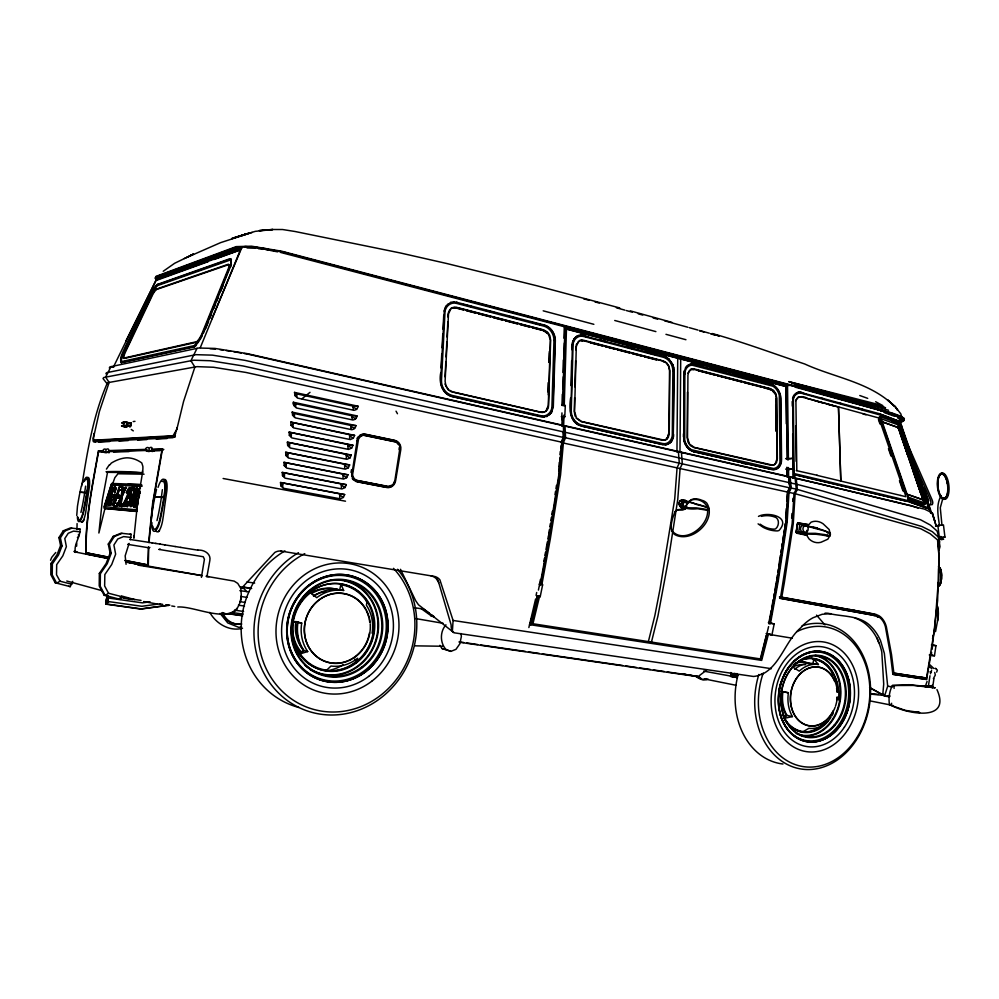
<?xml version="1.0" encoding="UTF-8"?>
<svg xmlns="http://www.w3.org/2000/svg" width="999" height="999" viewBox="0 0 999 999"><rect width="100%" height="100%" fill="white"/><g stroke="black" fill="none" stroke-linecap="round" stroke-linejoin="round"><path stroke-width="1.5" d="M679.982 452.197L680.706 358.791M683.441 436.9L683.466 433.816M683.816 384.515L683.89 373.738A12.9 9.828 64.1 0 1 684.278 370.691M694.867 364.31A12.912 9.828 64.1 0 0 684.303 373.701L683.803 436.888A13.049 10.065 66.2 0 0 694.367 451.785L771.727 469.418A12.675 9.49 67.8 0 0 781.568 459.64L780.868 398.476A12.525 9.291 65.9 0 0 770.978 384.165L694.467 364.36A12.9 9.828 64.1 0 0 685.351 368.032M684.29 373.701L683.853 436.888A13.049 10.065 66.2 0 0 694.417 451.785M687.487 392.145L687.187 437.874L688.099 442.32L690.496 445.704L693.98 447.552L770.654 465.172L774.275 464.772M766.121 633.566L771.94 634.865L774.175 623.95L769.305 622.777M75.387 552.447C73.514 544.255 80.557 537.087 79.995 529.07L70.305 527.971L63.274 530.806L58.916 537.587L60.564 545.591L57.03 554.745L50.899 563.536L50.799 574.6L55.207 582.779L70.23 586.638L72.727 581.331M71.816 528.196L64.76 531.043L60.39 537.837L62.05 545.866L58.504 555.044L52.36 563.861L52.26 574.962L56.668 583.154L60.027 581.206L71.878 584.278M676.96 451.523L677.734 358.042M130.257 539.71L131.169 534.328L120.966 533.216L113.137 536.438L108.279 544.093L110.115 553.134L106.169 563.486L99.338 573.438L99.213 585.938L104.108 595.154L105.157 595.504L108.541 593.256L121.741 596.665L120.255 599.375L104.108 595.154M122.065 533.366L114.223 536.588L109.353 544.268L111.189 553.346L107.23 563.723L100.375 573.713L100.25 586.263L105.157 595.504M292.158 412.137L355.894 425.599L355.756 426.635L353.933 429.058L351.848 429.72L295.192 417.844L292.62 415.334L292.158 412.137L294.343 413.536L294.505 417.107M293.344 402.247L356.98 415.909L356.855 416.933L355.032 419.355L352.947 420.005L296.378 407.967L293.806 405.457L293.344 402.247L295.529 403.683L295.692 407.23M294.53 392.395L358.079 406.231L357.942 407.267L356.131 409.665L354.046 410.314L297.565 398.102L294.992 395.592L294.53 392.395L296.703 393.856L296.878 397.39M941.52 577.547L941.508 574.875A8.891 2.685 88.1 0 0 940.796 570.004M939.023 556.967L937.611 600.724L932.417 645.279M938.81 572.152L939.06 557.105L937.537 539.91L930.106 533.716L920.728 528.733L795.129 493.731L793.268 523.663L784.34 582.629L781.767 597.215L779.407 596.94L855.194 610.651M76.648 546.166L76.711 543.156M76.96 529.595L77.085 523.576M806.842 530.319L806.368 534.727L809.053 538.936A18.669 14.735 -87.1 0 0 820.891 542.307L827.834 539.198L830.219 535.152A9.615 7.155 -86.9 0 0 830.331 534.328L829.158 529.532L823.114 523.788A19.106 14.723 80.5 0 0 811.113 522.165L807.404 526.223M570.604 398.052C569.13 407.879 569.255 423.201 581.518 425.999L663.011 444.592M570.941 385.589L571.64 360.639M571.94 349.725C570.529 342.507 575.312 332.917 583.841 335.327M574.625 397.689L574.25 411.576L575.124 416.196M574.912 386.888L575.624 360.664M575.911 349.875L576.336 344.493L579.982 340.372M452.497 629.657L453.084 620.466L439.897 579.845A11.551 10.402 -71 0 0 433.991 576.336L280.731 551.036M561.987 405.207L562.312 394.293M562.949 372.49L563.311 360.015M563.948 338.211L564.26 327.297L786.812 385.602L787.674 459.815M562.05 425.424L562.275 417.632M562.637 405.157L564.91 327.197L787.537 385.552L788.411 459.802M540.721 584.215L549.088 539.048L559.365 474.9L562.25 442.457L564.385 437.687L563.823 425.661L562.524 425.724L562.812 416.496M563.124 405.731L565.359 328.858L785.876 386.526L786.3 423.801M563.973 415.047L563.661 425.811L793.618 477.959L792.657 401.461L793.843 395.941L798.039 392.357M564.248 405.819L566.458 328.908L564.822 329.146M771.94 634.865L768.88 634.015M548.289 394.817L548.676 382.392M549.325 362.175L549.612 352.847M561.938 419.755L562.037 416.683M562.912 389.036L563.311 376.76M563.936 356.793L564.385 342.969M547.939 391.958L548.251 382.629M548.951 362.387L549.325 351.498M561.962 412.899L561.8 417.132L563.861 417.295L563.211 418.681M564.76 416.958L565.322 405.344L561.7 405.357M938.248 582.28L934.752 627.709L926.523 678.159L893.88 673.139L891.52 654.582L886.35 626.735A21.941 15.834 -81.9 0 0 879.12 615.821L875.561 614.248L849.537 609.477M136.651 497.265L138.961 489.423A5.07 1.311 -71.9 0 1 140.147 487.987A5.957 1.536 -72 0 1 140.484 487.887A5.957 1.536 -72 0 0 139.785 487.874A5.07 1.311 -71.9 0 0 138.599 489.31L134.341 501.436L133.666 506.855A6.244 1.611 -72 0 0 134.503 507.242L136.663 503.996L139.535 494.58M241.321 595.566L241.146 597.664A11.364 3.721 -80.6 0 1 240.709 600.187L240.185 602.247M399.113 449.587L399.2 447.702M924.649 502.647L924.125 498.226L899.662 426.623M922.939 499.725L899.337 430.494M148.389 547.077L147.889 565.022L125.275 560.564M148.626 542.432L152.635 503.259L161.938 450M148.739 547.14L148.277 566.283L125.424 561.725M148.976 542.482L152.997 503.296L162.512 448.826L151.823 449.175M445.054 376.848L445.829 361.538M446.066 356.943L446.84 341.633M447.065 337.038L447.852 321.728M448.076 317.133C447.24 312.188 450.674 305.756 456.431 307.567L543.344 330.082L548.414 333.716L550.337 340.222L548.276 405.519L545.929 411.138M440.784 372.552C438.748 381.805 441.658 393.956 451.998 396.541L541.071 416.87L547.252 416.408M441.021 367.907L441.745 353.983M442.058 347.789L442.782 333.853M443.019 329.22L443.731 315.284M940.671 581.955L940.596 570.541L940.608 573.389M282.218 472.415L346.328 484.665L345.03 487.537L341.995 488.948L285.015 478.146L282.53 475.661L282.218 472.415L341.383 483.966L341.371 487.824M283.941 462.337L347.989 474.8L346.678 477.659L343.656 479.058L286.725 468.081L284.24 465.584L283.941 462.337L343.044 474.1L343.019 477.947M285.652 452.272L349.65 464.922L348.339 467.794L345.317 469.168L288.436 458.017L285.951 455.519L285.652 452.272L344.692 464.235L344.68 468.069M287.362 442.207L351.298 455.069L350 457.929L346.965 459.303L290.147 447.964L287.675 445.454L287.362 442.207L346.353 454.383L346.341 458.216M289.073 432.142L352.947 445.217L351.648 448.064L348.626 449.425L291.858 437.912L289.385 435.402L289.073 432.142L348.002 444.543L348.002 448.351M290.784 422.102L354.608 435.364L353.309 438.224L350.287 439.572L293.569 427.872L291.096 425.349L290.784 422.102L349.662 434.702L349.65 438.511M941.72 577.522L940.583 583.478M280.507 482.505L344.667 494.555L343.369 497.427L340.334 498.838L283.304 488.236L280.806 485.751L280.507 482.505L339.722 493.831L339.71 497.702M109.927 464.835L111.264 463.136A371.016 93.744 -82.3 0 1 126.96 457.829A370.017 93.257 -82.3 0 1 141.783 462.962L142.857 466.346A10.939 2.885 -79.4 0 1 142.482 472.827L137.675 502.16L133.878 538.199L134.278 535.514M785.689 517.644L786.263 508.641M786.725 501.148L787.2 493.643M561.75 425.899L564.997 425.749L788.86 476.573L790.034 487.787L787.786 492.12L785.901 522.14L776.935 581.256L769.168 623.663M788.361 476.61L789.335 476.835L790.509 488.036L788.273 492.37L786.388 522.352L777.434 581.406L769.667 623.763M787.761 467.544L787.874 476.81L790.084 476.835L791.258 488.049L789.01 492.382L787.137 522.39L778.171 581.48L770.404 623.875M790.084 476.835L795.092 477.972L796.278 489.16L794.03 493.494L792.17 523.439L780.444 598.251L876.498 615.771A20.017 14.448 -81.9 0 1 885.376 626.573L890.421 654.395L892.856 674.337L926.585 679.47L930.731 655.606M791.67 518.094L791.957 513.523M792.744 501.348L792.944 498.301M293.057 422.939L292.994 426.81M282.817 483.154L282.729 487.087M284.528 473.101L284.44 477.023M286.238 463.049L286.164 466.97M287.937 453.022L287.862 456.918M289.648 442.982L289.573 446.865M291.358 432.967L291.283 436.838M162.387 489.685L160.889 500.749A112.138 29.346 -79.6 0 1 158.504 513.986L156.993 520.591M151.174 519.967L151.985 513.374A125.862 36.988 -79.6 0 1 154.196 500.299L156.518 489.423M938.261 535.676L937.249 531.318L935.776 529.857L930.331 525.037L920.429 519.692L822.577 490.971L796.827 484.328M558.891 466.933L559.303 462.287M559.989 454.57L560.277 451.473M109.303 367.982L109.902 366.883L198.539 348.027L214.91 348.426L247.078 353.596L563.324 425.374L563.886 437.412L561.75 442.195L558.853 474.662L548.563 538.886L539.897 585.626M558.941 471.016L559.215 468.019M559.89 460.551L560.164 457.554M560.976 448.588L561.251 445.604M85.602 486.138L84.241 495.566A96.304 21.641 -79.6 0 1 82.193 506.818L80.931 512.45M941.645 578.708L939.872 585.114A12.725 3.834 89.3 0 1 938.623 586.413M351.111 428.983L350.874 425.462L294.343 413.536M352.21 419.28L351.973 415.784L295.529 403.683M353.309 409.602L353.072 406.118L296.703 393.856M829.957 535.714L826.573 535.839A27.722 0.949 5.8 0 0 816.37 534.303L806.243 533.953L796.428 531.93L797.702 523.476L817.244 528.384A27.71 3.034 11.1 0 1 827.16 531.918L827.647 533.004M707.629 510.901C708.141 526.873 683.816 544.655 671.94 530.744M668.256 436.063L668.543 433.766M581.131 426.011L662.612 444.605C668.731 446.241 674.013 440.384 673.588 434.49M673.251 437.637L674.15 371.091L672.876 364.647L669.08 359.215M824.088 534.54A28.696 1.124 6.2 0 1 829.507 535.539L830.107 535.701A15.322 3.634 -82.5 0 0 830.256 534.84A10.764 2.535 -82.5 0 0 830.369 534.09L829.882 533.091A28.696 2.997 10.8 0 0 824.637 530.993A34.678 3.609 10.8 0 0 816.046 528.671L797.702 523.476M105.931 601.523L107.193 596.553L107.967 596.415L107.817 601.236L106.194 603.458L105.931 601.523L108.941 601.635M120.804 506.268L121.853 496.478L126.099 487.462L122.203 496.59L120.804 506.268C116.908 504.32 123.639 490.884 119.967 506.193M107.218 595.841L105.694 601.848L106.006 604.195L106.943 604.058L107.967 601.498L108.154 595.691M931.617 652.372L931.205 655.257L932.504 655.469M932.042 649.5L932.666 645.192L933.978 645.416M933.915 678.683L932.779 686.538L928.446 685.838L929.982 675.774M929.257 654.957L934.477 655.769L935.951 645.691L933.541 645.292M575.936 336.963L574.05 339.098L572.39 345.005L570.928 413.936M898.588 417.02L898.513 415.709M794.692 669.305A32.118 25.187 -80.9 0 1 812.861 663.561L814.01 658.778A37.05 29.058 -80.9 0 1 832.529 672.577L832.217 672.889A36.551 28.659 -80.9 0 0 813.935 659.278L814.01 658.778M824.437 723.9A37.038 29.046 -80.9 0 1 802.609 731.955L808.853 728.333A32.28 25.25 -80.9 0 0 827.846 721.328L824.862 723.988L823.601 723.713M119.068 487.15L123.302 487.337L122.64 493.943L123.651 487.45L119.068 487.15L113.399 505.569L117.02 505.944L121.428 496.54L122.59 488.936M776.673 579.707L777.359 575.162M777.821 572.14L778.283 569.105M778.745 566.083L780.356 555.469M780.806 552.447L781.268 549.413M781.73 546.378L782.192 543.356M782.654 540.322L783.341 535.776M783.803 532.754L784.265 529.72M784.715 526.685L785.177 523.663M796.428 531.93L798.738 531.793L799.887 524.138M121.041 499.175L117.845 506.018L116.671 505.844L121.079 496.428L122.477 487.3L121.678 490.034L118.981 489.81L114.922 502.997L119.331 489.91M737.836 675.262L730.631 674.013L730.856 672.514M734.565 674.762L734.802 673.264M736.738 675.037L736.962 673.538M708.778 508.379L708.216 508.066A21.916 2.285 11 0 0 703.633 506.368A26.311 2.735 11 0 0 696.703 504.532C671.74 493.256 673.751 511.351 697.489 508.728A23.377 1.111 6.4 0 1 706.855 510.302L708.541 509.977L708.778 508.379L707.292 507.492A23.377 2.485 11.1 0 0 698.139 504.483L688.661 502.06M110.015 505.344L111.426 494.08L115.135 486.975L111.763 494.18L110.015 505.344C106.481 501.848 113.374 486.301 109.178 505.282M530.993 621.578L531.48 618.506M535.589 599.075L528.858 627.559M547.927 538.823L548.414 535.776M548.901 532.717L549.388 529.657M549.887 526.61L550.374 523.551M550.861 520.491L551.348 517.432M551.835 514.385L552.335 511.326M555.019 494.517L555.506 491.458M556.006 488.411L556.493 485.352M548.851 535.264L549.338 532.292M932.542 638.998L933.141 635.352M351.036 472.415L351.511 469.617M313.948 596.216A38.162 35.34 -72.2 0 1 339.722 589.76L340.984 584.078A44.018 40.759 -72.2 0 1 367.108 601.073L366.421 605.244A38.374 35.489 -72.4 0 1 372.115 633.179L373.626 633.066A44.018 40.759 -72.2 0 1 357.005 661.8L356.094 661.563A43.968 40.722 -72.2 0 1 325.599 670.504M355.157 659.452L356.693 661.725A44.006 40.747 -72.2 0 1 326.173 670.666L330.994 666.033A38.374 35.489 -72.4 0 0 357.592 658.254L356.993 661.813M339.722 589.76L343.644 590.459L340.984 584.078M81.818 485.951C87.475 451.248 92.982 416.196 107.043 383.691L107.642 382.704L197.003 366.645L213.524 367.257L246.029 372.465L561.75 442.195M201.423 577.372L204.408 559.253L203.284 556.743L158.866 549.4M206.893 576.848L209.852 560.451C211.226 553.658 203.796 549.475 197.827 550.162M152.198 448.401L151.811 450.574L154.033 450.999L151.711 451.061M102.997 450.774L98.414 450.924C92.383 484.927 85.14 519.105 85.814 553.808L108.666 558.379M108.441 451.873L108.791 449.887M771.852 607.23L773.201 599.587M773.738 596.528L774.287 593.468M774.824 590.409L776.448 581.231M444.093 311.101L445.854 306.081L450.874 302.397M543.881 561.288L544.418 558.291M544.954 555.294L545.491 552.297M546.028 549.313L547.377 541.82M827.297 535.327L827.172 535.988M241.059 596.403C238.237 629.657 197.115 605.744 177.772 606.992M539.86 582.492L540.447 579.445M541.895 584.39L550.262 539.198L560.539 475.012L563.424 442.557L565.559 437.774L564.997 425.749M768.681 623.601L771.29 610.239M768.593 626.635L760.776 658.99L531.768 623.563L538.349 596.415M536.088 595.441L536.688 592.494M538.424 590.059L539.635 584.14L541.246 584.19M536.638 595.941L540.209 596.703L542.619 584.865L541.957 584.328M900.049 419.767L900.436 417.832L896.977 415.634L888.436 412.562M127.86 501.748C127.223 509.353 132.992 492.22 129.121 497.814L128.446 497.764L131.581 487.549L134.64 487.787L133.804 490.497L131.431 490.284L129.121 497.814L130.607 496.403L130.894 497.44L128.521 504.045L128.222 501.86L127.148 501.698C124.488 514.373 135.577 496.116 131.081 493.943L130.107 494.592L130.719 493.831C133.279 495.916 129.833 504.145 127.098 506.73M93.956 433.516L93.294 438.261L94.156 440.197L173.077 435.701L176.673 429.595M130.582 503.858L134.59 490.796L136.888 487.724M531.83 618.531L533.254 612.587M536.113 600.686L537.175 596.216M537.812 596.316L530.881 624.825M539.51 596.59L532.929 623.763L530.656 623.364M176.823 429.333L183.579 401.436L194.892 367.02L190.884 360.751L197.04 348.339M128.222 501.86L127.198 503.021L127.235 506.743M766.295 635.439L760.301 658.903M767.644 634.153L760.951 660.264M531.468 620.017L529.557 624.85M81.331 485.951L79.383 495.229A106.244 26.349 -79.6 0 0 77.447 506.381L76.748 515.496M924.712 677.684L924.337 679.095L893.281 674.362M105.195 507.504L98.876 533.016L102.422 499.562L107.517 472.327L142.482 472.827A9.178 2.423 -79.4 0 0 142.42 470.954M648.376 641.608L654.857 615.584L659.989 589.248L674.725 498.888L677.085 467.669L679.283 463.124L678.396 451.498L676.311 451.536M651.46 642.095L657.929 616.083L668.181 561.076L677.759 499.525L680.119 468.331L682.305 463.786L681.418 452.172M930.431 673.788L931.605 670.404M139.935 493.406L140.247 492.257M177.26 427.522L174.85 435.177A8.392 2.335 -78.9 0 1 172.727 437.699L93.844 441.895A7.13 1.686 -79.1 0 1 92.994 439.91L99.4 411.501L109.141 382.43L105.657 377.16L110.976 366.658L113.362 367.17L156.131 279.87L240.434 249.775L200.349 347.515M938.923 550.511L940.009 546.628L938.598 537.737M394.73 480.756L394.205 482.554A7.005 6.444 -89.8 0 1 388.911 486.55L355.619 480.257A7.068 6.568 89.3 0 1 351.86 474.438L357.118 440.684A8.042 7.455 85.8 0 1 365.809 434.303L394.905 440.384A7.967 7.318 87 0 1 400.786 449.687L395.579 480.981A7.967 7.343 -89.8 0 1 387.075 487.425L357.854 481.793A8.054 7.48 89.3 0 1 351.798 472.427M924.537 501.486L923.463 502.597L907.666 496.94L908.366 498.951L924.087 504.458M924.537 503.796L924.737 499.425M357.242 440.946L357.779 439.135A7.068 6.543 85.8 0 1 363.174 435.177L395.554 441.933M938.698 583.653L938.61 568.581M122.977 503.633C117.27 517.807 134.54 480.606 127.073 492.657L126.361 492.619C133.941 476.71 128.297 503.821 123.951 503.546C126.998 502.534 134.39 477.684 126.361 492.619M125.849 503.696C123.177 510.202 128.759 502.147 123.951 503.546M128.446 497.764L131.93 487.662L134.64 487.787M131.781 490.384L129.47 497.914L128.796 497.877M131.431 490.284L133.454 490.384L134.278 487.674M138.337 502.922L135.964 509.715M109.478 497.39L107.105 505.107L106.056 504.945L111.651 486.813L112.363 486.85L110.115 495.329M106.406 505.044L112 486.925L112.7 486.95M106.056 504.945L106.756 504.994L112.363 486.85M112.625 497.365L113.436 494.767L115.422 494.88L114.96 497.602L112.625 497.365L114.96 497.602M114.623 497.502L115.422 494.88M113.399 505.569L119.418 487.25M118.594 497.689L119.356 495.204L118.943 497.802L116.596 497.564L118.943 497.802M116.446 505.819L117.607 503.284L116.796 505.931L113.749 505.669M118.981 489.81L121.329 489.922L122.14 487.287M228.858 269.118L228.983 268.706A9.453 2.26 -62.9 0 0 229.345 267.27M129.096 543.394L125.162 555.856L126.074 564.31M935.539 631.63L938.111 617.832L937.512 606.43M112.425 484.428L114.86 477.647L117.969 473.763L144.068 474.2M682.742 500.824C676.236 508.941 691.033 507.742 696.191 507.879A26.311 1.299 6.5 0 1 703.234 508.903A21.928 1.086 6.5 0 1 707.941 509.815L708.541 509.977M136.95 508.791L136.326 509.827L104.445 506.618L111.289 484.777L141.696 485.976M925.174 686.95L927.084 681.43M792.569 398.539C793.256 394.243 797.589 390.909 801.91 392.295M795.591 400.649L798.201 397.015L801.123 396.84L838.598 407.117M136.763 501.585C134.74 507.917 133.829 500.961 136.463 498.676A3.209 0.824 -72 0 1 136.763 501.635M940.396 582.904L940.084 583.728A11.676 3.521 89.3 0 1 938.585 585.601M126.935 424.55L125.712 426.573L127.11 426.486L127.685 424.7L126.823 426.773L126.536 425.799C128.946 428.496 117.308 424.475 123.439 426.136M126.711 492.719L127.422 492.769C132.43 483.753 125.162 504.195 124.013 502.435M825.012 613.161A46.903 37.013 -81.8 0 1 828.109 613.286C842.519 617.032 860.226 614.885 871.228 626.773A58.854 43.207 -76.1 0 1 880.556 640.709L884.365 653.396L887.674 686.201L884.914 694.942L885.139 696.166L889.572 696.803M174.85 435.177L175.537 433.441M941.195 495.554C935.813 504.757 938.086 515.721 939.497 525.574M943.056 497.652L940.284 507.754L941.97 525.299M106.431 469.118L109.366 464.76M687.874 373.164L690.946 369.355L694.717 369.056L770.341 388.661L773.588 390.484L775.848 393.743L776.747 397.977L777.334 458.641L776.51 462.549L773.925 464.91M202.597 333.866L229.92 266.608A15.21 3.621 -63 0 0 229.458 258.891L157.655 284.353M203.509 333.017L230.207 267.208M205.644 328.609L208.566 321.416M209.728 318.544L211.476 314.235M213.811 308.479L215.547 304.171M216.721 301.298L218.469 296.99M220.791 291.233L223.127 285.489M50.537 560.264L51.723 557.355L55.744 552.497M155.332 277.947L155.981 276.373L236.226 246.616L251.523 246.191L281.743 251.224L797.939 386.8L891.795 412.912L900.661 416.108L904.332 418.444L903.87 420.666L900.411 422.527M936.2 525.961L932.042 512.749L924.587 509.153L796.178 478.221L797.377 489.41L921.94 526.523L932.342 531.693L939.085 537.774L939.485 541.558L938.223 544.193M939.572 542.382L938.361 544.992L938.96 555.669M81.943 484.103L82.592 482.567M211.751 319.031L241.633 248.039L238.212 248.464L157.28 278.122L125.737 341.308M546.79 409.902L547.577 408.079M572.914 341.845L574.1 339.098M157.967 279.233L158.341 278.371L241.696 248.501M122.29 493.831L125.262 487.425L126.099 487.462M122.64 493.943L125.612 487.537L126.448 487.574M117.495 505.906L120.692 499.063M561.276 416.67L564.897 416.658M897.926 418.306L898.551 416.995L877.921 409.515M891.657 703.271L890.633 705.044L889.522 704.844A25.437 20.579 -82.1 0 1 892.357 685.514L909.028 684.702L927.397 686.563L924.637 685.976M688.274 503.384C690.134 497.514 697.452 498.289 701.972 500.337A11.376 9.178 78.9 0 1 706.78 503.109C716.995 519.218 693.843 542.145 676.76 535.539C667.207 532.217 672.29 518.231 675.199 511.513M139.485 495.679L137.025 504.108L134.853 507.355A6.244 1.623 -72 0 1 134.028 506.968L134.353 502.772L136.114 498.101M237.425 608.391C233.704 614.447 226.136 614.76 219.842 613.486M787.861 491.071L789.535 487.812M109.49 496.191L114.298 486.938L115.135 486.975M110.514 494.98L114.635 487.037L115.484 487.075M686.613 506.568C685.014 512.062 679.133 508.291 675.848 510.926M795.129 493.731L797.377 489.41M933.378 678.683L935.301 675.062L934.739 672.439M152.035 292.907L123.401 353.159A11.851 2.485 -63.8 0 0 121.653 361.551L195.354 345.379M110.315 496.166L108.466 499.463L110.652 496.278M131.231 423.214L130.807 425.624L131.231 423.214L124.775 422.003L123.539 424.026L123.751 426.336L126.811 426.773L124.013 426.311L123.539 424.026L124.513 422.028L131.418 423.414M105.882 373.776L106.493 372.714L195.904 354.67L212.437 355.144L244.892 360.339L563.623 431.943M761.488 674.575C780.269 665.858 785.164 641.233 800.661 627.847A46.953 36.688 -75.7 0 1 813.036 617.744L822.177 614.285L831.006 613.648M124.8 426.773L125.599 425.686L130.807 425.624M199.625 339.223L200.15 338.424M445.954 624.812C439.91 631.518 439.897 642.719 445.929 649.45L450.899 651.373L455.981 649.325L459.802 643.868L461.376 636.463L460.926 633.516M125.499 425.836L124.912 426.635L126.611 426.523L124.013 426.311L125.287 425.387L130.632 425.412M775.187 464.023L776.997 458.778L776.41 398.126L775.499 393.893L773.238 390.646L770.004 388.811L692.482 369.018M294.742 405.994L296.503 403.608M670.441 442.619L672.127 440.409M666.52 439.185L667.582 437.812M666.882 439.023L668.905 433.603L669.517 370.741L668.643 366.346L666.321 362.974L662.924 361.051L581.306 340.209M665.983 439.435L667.045 438.062M125.724 425.886L131.044 425.499M157.667 284.303A13.337 2.785 -63.4 0 0 150.599 293.631L122.939 351.848A13.187 2.76 -63.8 0 0 120.667 358.117L120.729 362.487L193.544 346.678L199.026 340.384A15.16 3.659 -63.5 0 0 203.097 332.729M686.875 507.155C684.253 512.137 677.734 506.918 674.974 511.8M549.313 414.91L551.211 412.637L552.947 406.493L554.969 340.659C555.044 333.903 550.711 327.073 544.093 325.112M578.533 341.233L576.298 346.603L574.562 411.413L576.498 417.957L581.543 421.478L664.298 440.197M195.642 344.905L196.453 343.981M936.662 672.127L937.337 670.142L935.726 668.493M924.475 504.433L925.374 502.672L924.774 497.727L900.848 427.834L899.225 424.5L897.027 422.702M923.488 502.559L923.625 498.214M241.408 588.386L274.85 552.422A10.814 10.202 -63.7 0 1 281.693 551.111M448.264 303.808L444.817 308.841L444.23 312.125L440.734 380.257C440.484 387.437 445.254 394.68 452.347 396.516L544.43 417.082M112.412 483.991L120.417 483.991M902.559 421.553L903.945 420.192M688.711 501.835C693.943 496.765 704.782 500.387 707.067 507.017M901.797 419.917L900.424 421.216L901.985 419.98M783.953 717.257L786.126 715.197L792.419 716.57A32.28 25.25 -80.9 0 1 788.386 692.757L782.105 691.52A32.093 25.175 -80.9 0 0 786.126 715.197M901.011 421.466L902.397 420.404L902.821 418.456L899.362 416.246M280.806 485.751L282.63 484.228M282.53 475.661L284.34 474.175M685.451 506.431L686.837 504.495L686.113 502.135M686.088 506.755L682.654 508.229L680.931 507.28M686.188 506.93L682.404 508.491L679.432 505.556L679.27 503.196L680.706 507.492L682.529 508.491M680.506 501.248L682.067 499.975L685.664 500.736M684.203 501.698L682.891 504.932M680.132 501.061L681.793 499.712L685.739 500.524M680.244 501.073L681.905 499.712M284.24 465.584L286.051 464.123M301.985 398.751L310.015 392.332M285.951 455.519L287.762 454.083M298.826 653.945L303.384 650.349L307.704 651.56A38.374 35.489 -72.4 0 1 301.723 623.089L297.44 622.065A38.137 35.315 -72.2 0 0 303.384 650.349M287.675 445.454L289.473 444.056M289.385 435.402L291.171 434.028M758.478 516.408C767.469 511.363 792.045 516.408 778.933 530.569L777.284 530.931A46.753 37.487 -88.6 0 1 763.311 527.41L758.091 523.863M459.428 642.257L697.951 676.685L706.505 670.204M291.096 425.349L292.882 424.013M808.241 524.6L797.564 523.101L796.24 532.529L806.618 535.027M163.237 271.266L174.638 263.286L193.419 254.146L190.609 255.319M122.39 423.089L123.826 422.664M665.521 439.947L668.269 437.5L669.23 433.454L669.842 370.567L668.968 366.171L666.645 362.799L663.249 360.889L583.628 340.247L579.67 340.559M154.882 496.665L163.736 497.602M159.316 549.475L160.252 549.075M546.878 416.433L551.585 412.612L553.321 406.481L555.344 340.609C555.407 333.853 551.073 327.023 544.455 325.05L456.643 302.297M691.271 369.193L688.873 371.328L687.924 375.224L687.524 437.724L689.472 444.031L694.305 447.415L772.814 465.159M575.886 336.963L578.284 335.564M184.266 258.554L220.617 242.632L252.16 232.43M137.962 496.153C142.32 491.158 137.712 488.748 137.737 495.954M187.05 257.23L193.419 254.146M156.543 289.498L228.759 264.598A9.453 2.26 -62.9 0 1 229.345 264.947M292.62 415.334L294.218 414.597M307.704 651.56L299.388 654.095L303.946 650.511A38.162 35.34 -72.2 0 1 297.989 622.202L292.495 621.415A44.006 40.747 -72.2 0 0 292.095 624.3M293.806 405.457L295.404 404.732M294.992 395.592L296.591 394.905M149.238 547.664L149.862 547.402M928.358 500.949L917.307 474.275M928.72 500.986L923.838 488.336M929.869 504.62L930.943 502.947A6.369 2.747 60.4 0 0 930.057 499.188L911.4 456.768M792.419 716.57L783.678 718.481L786.95 715.371A32.118 25.187 -80.9 0 1 782.929 691.683L780.331 691.308M157.792 277.085L238.686 247.327M157.53 279.995L208.292 261.588M214.086 259.49L238.736 250.549M244.043 234.703L240.921 235.814L255.269 231.343L272.902 229.508L282.58 229.52L295.067 231.506L400.487 252.997L446.853 263.536L537.25 285.864L619.755 307.954M158.341 284.515L230.22 259.128A15.21 3.621 -63 0 1 231.393 259.253M283.566 252.372L284.69 251.998M125.15 421.84L122.415 422.565L122.49 423.276M665.346 444.792C670.354 444.293 673.276 439.185 673.226 434.503L673.801 371.128C673.726 364.772 669.842 358.204 663.573 356.281M665.846 439.797L662.062 440.209L581.231 421.64L576.186 418.119M940.796 536.401L941.17 539.497L942.257 539.348M544.73 411.913L540.921 412.15L452.547 391.833L448.588 389.772L445.954 386.089L445.104 381.268L448.514 313.873L451.098 308.316L456.705 307.367L543.643 329.895L547.315 331.918L549.787 335.464L550.649 340.035L548.576 405.357C548.763 409.54 544.867 413.449 540.621 412.312M941.57 537.562L939.347 537.762L937.874 525.549L943.468 524.912L944.942 537.137L938.498 537.974M125.537 358.166L195.417 342.52M690.584 369.543L694.03 369.405M121.441 362.649L194.33 346.853M938.71 585.589L939.11 585.501A11.451 3.447 89.3 0 0 940.583 583.666M113.149 366.97L113.711 367.095M761.375 516.346L763.248 515.959A37.999 29.246 -85.3 0 1 776.073 517.557C779.682 520.054 778.845 526.361 775.599 528.858L774.312 529.158A37.925 29.108 -87.6 0 1 761.825 525.324L760.177 524.175M450.524 302.46L453.846 301.848M785.614 458.653L791.92 458.316L790.646 458.928M785.626 469.13L791.945 468.806L787.362 469.93M786.887 469.792L789.297 469.405L788.386 468.918M935.501 526.023L940.096 525.374M133.204 421.578L134.977 421.341M169.905 605.144L140.784 609.078L106.006 604.195M150.112 601.835L142.432 602.859L108.466 598.026M160.327 603.796L141.87 606.293L107.967 601.498M168.843 605.132L141.196 608.866L106.943 604.058M942.569 539.36L943.655 539.223L941.17 539.497M940.646 537.574L944.942 537.137M838.473 699.912L838.386 699.924A32.28 25.25 -80.9 0 0 834.527 676.498L832.217 672.889M684.34 506.543L685.651 506.431L687.037 504.507L686.313 502.135L685.102 501.573M684.465 507.142L681.668 506.568M241.671 627.022L238.711 627.322L227.76 622.926L220.667 614.073M242.532 628.284C229.583 631.78 216.034 623.701 209.802 612.412M682.554 500.874L685.351 501.461M685.314 501.585L684.003 501.685L682.604 503.621L683.528 505.993M939.372 525.449L937.874 525.549M892.357 685.514L913.223 685.426L935.239 687.836L924.337 685.676M787.537 385.552L781.168 384.503M105.307 440.734L98.389 440.871M117.17 440.084L123.851 439.722M135.539 439.085L141.658 438.748M153.908 438.086L158.504 437.837M172.278 437.075L175.337 436.913M98.801 442.082L109.665 441.521M118.968 441.034L128.284 440.547M137.6 440.059L146.903 439.572M156.219 439.085L167.083 438.511M928.683 504.97L932.279 504.595L932.779 503.146A6.369 2.747 60.4 0 0 931.905 499.388L904.57 437.237M563.324 425.374L561.401 425.462L562.549 425.724M879.37 416.67L880.419 416.633L908.703 498.963L907.641 498.926M878.983 413.723L899.137 421.303L901.597 425.849M109.091 450.574L145.729 449.375M100.961 451.398L104.021 451.311M108.629 451.161L146.965 449.95M151.561 449.8L163.824 449.413M104.708 451.748L98.514 451.935C92.557 485.277 85.589 518.793 86.064 552.822L108.679 557.28M107.73 451.66L148.014 450.424M151.111 450.324L163.149 449.975M113.499 452.048L129.046 451.585M150.799 450.949L160.127 450.674M922.539 499.862L923.163 498.938L899 428.746A2.872 1.361 70.2 0 0 898.151 427.56L881.555 421.578L905.943 492.557M561.513 442.607L787.786 492.12M675.212 451.286L677.684 451.511M793.581 474.388L904.819 500.824M906.717 501.198L794.667 474.637L794.23 478.196M786.563 476.548L788.86 476.573M792.844 477.947L793.618 477.959M795.092 477.972L793.144 477.947L792.694 434.053M733.766 676.96L730.481 676.348L732.08 676.573M414.622 645.841L442.569 646.253M241.683 623.938L235.439 623.801A19.081 18.182 -65.9 0 1 221.828 613.436M241.508 624.288L236.888 624.188A19.131 18.219 -66.1 0 1 222.74 612.537M718.106 335.926L719.243 335.951L710.764 333.604M353.072 406.118L358.079 406.231M351.973 415.784L356.98 415.909M85.552 492.544L79.932 492.207L86.701 492.732M350.874 425.462L355.894 425.599M155.469 496.778L161.438 497.227M929.407 509.053L931.043 512.712M929.307 509.228L930.344 509.265M915.871 712.05L918.93 712.15M930.569 512.862L932.517 513.161M140.647 484.478L111.601 483.454L103.946 507.08L104.108 508.266L135.539 511.163A2.535 0.662 -72.1 0 0 136.963 508.803M128.022 484.29L141.721 484.802M247.028 247.939L255.407 248.276M142.058 486.088L111.638 484.89L104.895 507.005M115.772 494.992L113.436 494.767M119.705 495.317L117.707 495.192M542.619 584.865L539.048 584.103M210.027 348.726L215.459 349.113M124.313 503.658L126.211 503.808M114.922 502.997L117.607 503.284M122.203 506.156L125.375 506.493M108.829 505.169L109.665 505.244M119.618 506.093L120.454 506.156M117.02 505.944L117.845 506.018M935.951 645.691L931.368 645.042M928.446 685.838L932.779 686.538M919.667 712.524L905.281 710.364L889.522 704.844M870.341 694.08L884.015 695.429M887.062 695.729L890.097 696.028M872.139 693.768L878.308 694.392M768.443 634.103L769.405 634.203M799.025 392.02L879.357 413.698L899.137 421.303M691.808 369.355L693.718 369.568M580.968 340.409L582.979 340.634M580.669 340.584L582.679 340.796M80.145 531.843L73.476 531.118L68.257 533.241L64.798 538.548L66.371 546.64L62.837 555.831L56.693 564.647L56.518 574.737L60.027 581.206M130.981 537.4L123.564 536.6L117.757 538.998L113.898 545.017L115.647 554.158L111.701 564.547L104.845 574.55L104.633 585.951L108.541 593.256M580.594 335.065L663.973 356.231M453.921 307.53L456.118 307.779M453.646 307.717L455.844 307.967M770.679 623.239L771.64 623.351M774.175 624L768.343 622.664M453.509 301.923L456.98 302.222M929.869 671.902L931.43 672.09M872.015 615.034L872.327 615.072A19.63 12.9 83.1 0 1 874.45 615.834M349.662 434.702L354.608 435.364M130.045 534.178L131.169 534.328M348.002 444.543L352.947 445.217M734.702 674.725L730.843 674.038M737.449 675.212L734.327 674.712M346.353 454.383L351.298 455.069M922.339 677.509L921.303 677.185M258.416 248.689L262.924 249.325M265.934 249.75L268.943 250.162M344.692 464.235L349.65 464.922M266.646 248.826L253.059 246.928L281.318 251.673L796.752 386.938L890.359 412.974L898.925 416.059L902.784 418.693M343.044 474.1L347.989 474.8M219.905 349.65L222.989 350.087M226.074 350.537L230.694 351.186M341.383 483.966L346.328 484.665M120.117 597.402L141.034 600.387M123.913 598.226L133.017 599.537M231.069 613.973L241.671 615.484M221.84 612.837L224.812 613.261M227.797 613.686L242.67 615.809M339.722 493.831L344.667 494.555M459.078 641.845L463.711 642.507M466.795 642.956L477.584 644.517M480.669 644.967L525.412 651.423M528.496 651.872L539.285 653.433M542.37 653.883L622.589 665.471M625.674 665.921L636.475 667.482M639.56 667.919L650.349 669.48M653.433 669.929L664.235 671.49M667.32 671.94L692.007 675.499M234.528 610.152L243.594 611.463M232.667 612.587L243.319 614.123M679.77 500.949L681.892 501.248M238.424 605.182L244.505 606.068M113.137 536.438L114.223 536.588M240.547 601.76L245.092 602.434M123.177 426.248L121.541 426.011L124.276 426.823M78.471 528.846L79.995 529.07M918.705 676.972L924.412 677.634L924.038 679.045L926.585 679.47M74.088 551.323L77.01 551.76M887.674 686.201L892.269 686.9M240.896 596.478L246.928 597.377M241.021 588.111L244.056 588.573L246.591 591.583M453.084 620.466L771.39 668.693M239.872 590.659L248.763 591.858M243.069 587.025L250.749 588.186M240.859 586.888L251.661 588.523M932.067 655.369L934.477 655.769M129.982 539.448L149.488 542.445M918.643 676.96L892.669 672.926M85.814 553.808L107.805 558.079M530.257 624.712L761.688 660.401L768.381 634.265L792.357 638.211M246.978 581.93L254.658 583.104M309.94 591.608L313.012 592.082M414.36 607.679L423.564 609.09L429.495 613.349M206.793 576.373L234.166 581.106L237.762 583.404L240.809 588.411L241.308 595.092M732.479 676.71L737.225 677.534L733.965 677.035M148.839 542.345L152.472 542.907M63.274 530.806L64.76 531.043M86.064 552.822L88.786 553.246M202.36 575.674L137.787 565.097M151.885 542.819L156.081 543.481M155.544 543.394L160.24 544.143M201.573 575.524L125.862 562.125M206.031 576.236L209.003 576.71M159.778 544.068L164.885 544.88M164.51 544.817L175.287 546.54M175.087 546.503L180.856 547.427M180.744 547.415L198.002 550.187M142.482 472.827L136.289 472.102A806.63 29.183 8.7 0 0 118.706 471.54A808.503 29.296 8.7 0 0 106.069 471.715L107.517 472.327M162.412 497.215L163.761 497.427M127.647 544.355L148.576 547.739M924.063 677.747L926.523 678.159M788.386 692.757L781.368 691.533M171.741 605.981L174.75 606.493M812.861 663.561L818.406 664.497L813.935 659.278M58.916 537.587L60.39 537.837M301.723 623.089L293.344 621.565M680.232 500.649L682.117 500.986M108.279 544.093L109.353 544.268M415.609 618.556L443.131 623.301M832.529 672.577L832.105 672.502A37.038 29.046 -80.9 0 1 833.416 675.087M233.741 351.673L241.258 353.022M244.268 353.559L247.277 354.096M780.831 597.015L823.101 604.645M779.607 598.251L870.853 614.797M159.728 603.833L162.725 604.383M165.722 604.932L168.719 605.469M819.205 603.908L872.352 613.861A21.516 14.136 83.1 0 1 877.959 617.12M60.564 545.591L62.05 545.866M703.596 671.103L732.754 676.448M143.644 601.548L157.53 604.095M223.127 478.496L345.504 501.198M109.228 452.734L106.93 452.31A1.798 1.773 33 0 1 106.069 449.937A1.798 1.773 33 0 1 108.441 449.113M98.414 450.924L103.122 451.81M106.331 452.822L104.046 452.397A1.786 1.761 31.5 0 1 103.184 450.037A1.786 1.761 31.5 0 1 105.544 449.213M866.333 612.762L869.192 613.299M86.676 492.869L87.625 492.907M366.196 600.911L367.108 601.073M152.66 451.511L150.187 451.048A1.948 1.923 59.6 0 1 149.251 448.451A1.948 1.923 59.6 0 1 151.811 447.552M149.188 451.61L146.741 451.148A1.936 1.911 57.7 0 1 145.804 448.576A1.936 1.911 57.7 0 1 148.351 447.677M343.644 590.459A38.374 35.489 -72.4 0 0 316.758 597.689L309.802 592.257A44.006 40.747 -72.2 0 1 314.473 589.123M281.643 251.823L251.423 246.79L236.114 247.215L155.894 276.885L155.245 278.459L157.068 279.845M431.181 616.171L434.228 616.745L431.855 615.047M869.729 700.836L892.956 705.456M270.392 250.449L277.66 251.848M280.557 252.41L789.21 385.589M387.175 486.463L356.381 480.269A7.068 6.568 89.3 0 1 352.61 474.45L358.541 439.11A7.068 6.556 85.8 0 1 363.936 435.152L396.341 441.908A6.993 6.431 87 0 1 399.987 447.689L394.792 480.969A7.967 7.33 -89.8 0 1 386.288 487.4L357.093 481.78A8.042 7.48 89.3 0 1 355.232 481.131M537.225 595.966L538.848 595.978M88.624 553.221L108.329 557.105M124.987 560.389L147.727 564.872M110.115 553.134L111.189 553.346M92.77 554.957L100.287 556.455M127.335 561.838L130.345 562.437M137.85 563.936L145.367 565.434M125.737 561.663L148.152 566.133M74.326 551.798L107.667 558.478M683.004 673.701L686.001 674.3M688.998 674.899L697.951 676.685M704.033 678.858L736.063 685.289M935.176 668.381L935.888 668.543M798.738 531.793L806.38 533.366L815.359 533.329A34.69 1.361 6.2 0 1 824.1 534.54M806.83 535.289L796.678 533.204L796.041 532.205L797.726 522.652L808.104 524.675M130.994 423.326L124.775 422.003L127.772 422.964M813.136 527.072L817.532 527.996M50.899 563.536L52.36 563.861M789.01 492.382L794.03 493.494M562.25 442.457L561.101 442.207L563.236 437.425L562.949 431.418M787.299 492.145L788.273 492.37M564.385 437.687L243.082 365.959L210.377 360.739L193.719 360.214L103.659 377.547L103.047 378.584L107.043 383.691M565.559 437.774L790.509 488.036M791.258 488.049L796.278 489.16M565.297 432.317L789.497 482.692M790.721 482.954L795.741 484.078M562.674 425.399L563.823 425.661M248.776 354.37L560.526 425.087M819.729 483.878L794.717 478.209L794.667 474.637M742.245 463.186L745.329 463.886M439.897 645.329L442.008 648.551L445.929 649.45M796.29 470.591L817.319 475.312M453.771 392.357L539.123 411.963M372.714 632.854L373.626 633.066M450.899 651.373L442.008 648.551M821.215 484.24L910.926 505.581L918.106 508.129M906.33 501.186L909.664 501.898M816.782 475.299L900.836 495.479M900.723 495.479L906.018 496.728L878.87 418.019M55.207 582.779L56.668 583.154M68.731 586.251L70.23 586.638M457.617 308.167L463.611 309.715M466.608 310.489L475.599 312.824M478.596 313.599L490.571 316.708M493.568 317.482L502.559 319.805M505.556 320.579L517.544 323.688M520.541 324.463L529.532 326.785M532.529 327.56L541.508 329.895M590.484 342.57L602.497 345.691M605.506 346.466L614.522 348.801M617.519 349.575L629.532 352.684M632.542 353.459L641.545 355.794M644.555 356.581L656.568 359.69M698.476 370.554L710.339 373.626M713.298 374.4L722.19 376.698M725.162 377.46L741.47 381.693M744.43 382.455L756.293 385.527M759.252 386.288L768.144 388.599M457.342 308.354L463.336 309.915M466.333 310.689L475.324 313.012M478.321 313.786L490.297 316.883M493.294 317.657L502.285 319.992M505.282 320.766L517.257 323.863M520.254 324.638L529.245 326.973M532.242 327.747L541.233 330.07M590.197 342.744L602.21 345.854M605.207 346.628L614.223 348.963M617.22 349.737L629.233 352.847M632.242 353.634L641.246 355.956M644.255 356.743L656.268 359.852M698.164 370.716L714.46 374.937M717.432 375.699L729.282 378.771M732.255 379.533L741.146 381.843M744.105 382.605L760.414 386.825M763.373 387.6L771.103 389.872M791.483 383.191L885.576 407.779L788.723 381.618L882.854 405.619L875.636 401.71M463.349 304.42L472.39 306.78M490.472 311.488L496.503 313.062M508.553 316.208L514.585 317.769M532.667 322.49L541.695 324.85M585.514 336.276L588.486 337.038M600.337 340.135L606.268 341.683M628.508 347.477L634.44 349.026M646.303 352.123L652.235 353.671M696.465 365.222L702.434 366.77M711.375 369.106L717.344 370.666M720.329 371.441L726.298 373.002M735.239 375.324L744.193 377.659M762.087 382.33L768.044 383.878M467.532 305.657L473.551 307.23M485.601 310.377L491.633 311.95M509.702 316.658L518.743 319.018M532.305 322.552L541.333 324.9M585.189 336.338L588.211 337.125M600.249 340.284L606.331 341.845M624.412 346.578L633.516 348.938M647.115 352.485L656.168 354.845M696.066 365.259L703.521 367.207M712.412 369.543L721.403 371.865M739.248 376.536L748.239 378.858M757.142 381.193L763.149 382.754M281.318 251.673L797.864 387.3M566.283 328.234L572.29 329.807M575.299 330.594L587.312 333.741M590.322 334.528L599.338 336.888M602.347 337.674L614.36 340.821M617.37 341.608L629.395 344.767M632.392 345.554L641.408 347.914M647.427 349.488L656.443 351.848M659.452 352.635L671.465 355.781M674.475 356.568L686.5 359.715M689.497 360.502L698.513 362.862M701.523 363.648L721.053 368.756M724.063 369.555L736.088 372.702M739.085 373.489L751.111 376.635M754.12 377.422L763.136 379.782M766.146 380.569L778.159 383.716M566.458 328.908L786.3 386.438L787.137 459.465M543.194 310.826L593.856 324.313M583.616 298.813L589.198 300.312M614.735 320.479L655.881 331.606M888.536 410.252L794.505 385.015L890.084 412.899L899.337 416.483M99.338 573.438L100.375 573.713M665.971 334.328L685.938 339.722M66.746 581.018L102.273 590.721M121.516 595.978L134.84 599.625M594.942 301.885L599.25 303.072M878.97 418.019L807.379 398.376C803.034 395.379 795.204 396.029 795.928 402.709L796.827 470.591M815.134 400.799L822.352 402.784M827.234 404.158L833.203 405.794M863.024 413.973L866.008 414.785M630.344 310.876L671.915 322.365M712.237 333.529C743.506 342.257 773.95 353.683 804.719 363.986C834.502 377.647 870.329 382.217 894.267 406.118L887.549 399.887L894.954 406.268L897.539 410.114L894.954 406.268M664.572 320.816L668.968 322.04M670.429 322.44L687.861 327.26M689.31 327.672L697.926 330.057M699.362 330.444L709.34 333.216M699.65 330.819L703.908 331.993M711.001 333.966L715.259 335.14M616.358 307.779L624.862 310.127M626.286 310.527L632.267 312.175M638.261 313.836L642.744 315.072M653.159 317.957L657.592 319.18M821.378 398.139L824.35 398.963M839.247 403.072L842.219 403.896M857.105 408.004L863.061 409.652M803.009 393.231L805.993 394.056M858.141 408.441L864.098 410.077M796.478 386.875L891.72 413.399M890.771 413.386L795.254 387.175M125.674 421.79L127.735 422.964L124.513 422.028L122.015 422.727L122.165 423.401M909.277 501.898L929.794 509.065M906.28 493.993L923.026 499.875L922.676 498.926M119.168 599.025L120.255 599.375M859.777 395.517L867.706 398.376M880.082 416.645L897.352 422.689L900.149 425.462L925.111 497.739L925.711 502.684L924.812 504.433L923.75 504.445L909.315 499.238M892.307 421.203L896.54 422.727M892.082 421.216L896.315 422.727M884.902 416.258L889.085 417.769M884.465 416.283L890.034 418.281M910.064 502.122L929.969 509.253L901.223 425.861L898.775 421.328M890.796 413.149L900.586 416.595L904.27 418.918M888.398 412.799L900.411 418.069M878.358 409.69L882.117 411.051M884.315 412.587L893.943 416.071M908.291 494.605L923.076 499.812L898.625 428.758A2.872 1.361 70.2 0 0 897.776 427.572M450.062 391.183L452.272 392.008M890.633 705.044C906.518 713.848 951.822 722.752 936.962 689.61M543.006 330.282L548.089 333.916M542.719 330.457L544.767 331.293M769.63 388.986L772.876 390.809L775.137 394.056M662.574 361.238L664.46 362.025M663.923 356.243L666.645 357.342M830.406 533.578L827.734 532.317M125.674 422.327L127.735 422.964M352.959 407.142L356.955 409.028M351.86 416.808L355.856 418.706M350.761 426.498L354.757 428.409M897.614 427.322L881.393 421.578L892.344 453.446M938.523 566.221L940.496 569.043M938.498 567.032L940.159 568.394M683.328 505.993L684.54 506.543M788.373 458.429L789.285 458.928M870.166 687.774L885.139 696.166L869.555 687.662M133.304 430.894L131.256 429.47M792.195 666.745L799.25 671.128A32.28 25.25 -80.9 0 1 818.406 664.497M898.663 415.996L900.986 417.47M349.488 435.751L353.309 438.224M347.839 445.591L351.648 448.064M346.178 455.444L350 457.929M344.53 465.284L348.339 467.794M342.869 475.149L346.678 477.659M341.208 485.014L345.03 487.537M339.548 494.892L343.369 497.427M124.026 358.516L123.901 358.429A7.63 1.598 -63.8 0 1 123.776 357.068L123.864 356.518A8.142 1.711 -63.9 0 1 125.075 352.834L152.797 294.418A8.292 1.736 -63.4 0 1 156.556 289.473M421.228 608.666L431.855 616.296M666.595 357.355L669.13 359.215M453.658 632.467L418.444 604.745L415.646 600.649L400.512 569.305M897.464 427.335L897.926 427.572A2.872 1.361 70.2 0 1 898.788 428.758L899.088 429.433M539.56 596.116L540.209 596.703M816.52 615.134L824.999 624.924M929.507 664.447L933.878 668.518M929.657 666.72L931.805 668.731M938.898 567.245L940.309 569.605M436.663 578.121L438.711 582.592L451.148 624.949A23.801 11.576 -54.2 0 0 452.385 630.968L453.284 631.905M130.857 423.364L131.056 425.349L129.92 427.172M448.301 389.947L444.992 384.041M573.676 420.392L578.633 424.887C573.551 422.04 570.554 416.271 570.591 410.514M772.552 390.959L773.813 392.432M895.279 406.78L900.798 413.848L902.147 418.206M884.59 696.053L882.916 693.056L883.715 684.14L881.792 651.972A58.466 43.257 -78.6 0 0 855.156 618.144M452.385 630.956L454.095 632.804L753.433 676.46A17.158 15.397 -7.5 0 0 762.225 673.663M354.57 659.29L356.094 661.563M136.788 487.712C137.5 502.822 123.227 520.042 134.228 490.684C141.721 478.683 133.466 512 130.382 505.606M898.413 422.24L899.063 423.314M898.738 424.513L924.287 497.714M898.526 424.525L899.112 425.499M685.626 500.511L686.887 502.447M396.029 411.163L397.452 413.736M899.849 427.472L897.177 424.488L880.768 418.643L881.78 421.566M436.8 578.483L438.711 582.592M898.513 428.758L899.237 430.494M940.159 568.156L940.796 569.83M877.035 637.949L878.733 642.694M898.551 416.995L931.605 512.912M922.364 490.222L928.908 509.215M898.813 472.277L903.296 485.302M878.995 419.493L880.494 423.863M888.998 448.638L891.508 455.919M900.012 480.694L903.521 490.884M878.433 419.518L879.944 423.888M888.448 448.638L890.946 455.919M899.45 480.681L902.946 490.884M900.636 429.308L924.063 497.714M899.737 431.955L907.716 455.244M912.699 469.805L920.678 493.106M930.456 512.212L930.793 513.236M935.176 522.015L932.242 512.924L936.263 526.248M672.827 364.647L673.826 367.857M940.496 569.018L941.07 570.716A7.992 2.41 88.1 0 1 941.707 575.112L941.732 576.311M939.485 541.558L938.548 537.087M893.83 685.764L894.13 688.398M938.361 544.992L938.86 548.126M293.231 403.309L293.381 404.395M788.661 479.408L789.235 485.014M679.695 503.259L679.857 505.469M938.698 539.822L938.748 541.52M932.217 685.227L932.304 687.974M104.92 507.867L105.132 508.566L136.626 511.5A2.535 0.662 -72.1 0 0 137.325 510.826M795.691 425.874L796.166 461.338M792.294 401.486L792.344 406.131M788.511 467.544L788.611 476.823M787.249 468.793L787.337 476.56M786.8 467.282L786.9 476.598M776.036 398.301L776.348 430.944M940.646 578.97L940.671 583.191M775.724 404.682L775.886 431.131M370.217 623.788A35.402 32.742 -72.4 0 1 323.688 660.913A35.402 32.742 -72.4 0 1 317.782 600.923A35.402 32.742 -72.4 0 1 370.08 622.29M330.319 662.737A35.215 32.567 -72.4 0 1 310.739 608.816A35.215 32.567 -72.4 0 1 365.759 609.665M366.421 610.963A35.215 32.567 -72.4 0 1 368.943 617.882M369.268 619.33A35.215 32.567 -72.4 0 1 369.742 622.29M369.493 632.817A35.215 32.567 -72.4 0 1 363.274 648.176M362.387 649.4A35.215 32.567 -72.4 0 1 352.51 658.403M351.236 659.14A35.215 32.567 -72.4 0 1 348.614 660.451M347.265 661.013A35.215 32.567 -72.4 0 1 341.708 662.637M340.284 662.874A35.215 32.567 -72.4 0 1 331.73 662.961M300.974 652.921A37.8 35.065 -71.9 0 1 294.255 642.732M309.94 593.331A37.8 35.065 -71.9 0 1 337.55 589.597M301.561 652.347A37.887 35.127 -72 0 1 292.944 622.439M311.451 593.631A37.887 35.127 -72 0 1 337.637 589.46M303.084 649.7A34.99 32.455 -72 0 1 295.866 621.428M313.311 595.791A34.99 32.455 -72 0 1 325.637 591.57M287.2 628.146A53.209 49.201 -72.4 0 1 363.112 582.255A53.209 49.201 -72.4 0 1 360.264 673.563A53.209 49.201 -72.4 0 1 287.15 629.545M342.12 579.957A48.327 44.743 -72.3 0 1 375.462 642.994A48.327 44.743 -72.3 0 1 309.653 669.28M366.795 601.023A44.006 40.747 -72.2 0 1 373.314 632.991M294.343 644.13A44.006 40.747 -72.2 0 1 293.132 640.047M291.895 631.53A44.006 40.747 -72.2 0 1 291.845 628.633M315.696 588.436A44.006 40.747 -72.2 0 1 340.684 584.028M291.346 631.393A43.968 40.722 -72.2 0 1 291.283 628.496M330.232 580.194A47.84 44.281 -72.2 0 1 376.648 636.8A47.84 44.281 -72.2 0 1 309.727 668.806M308.491 668.006A47.84 44.281 -72.2 0 1 304.945 665.371M340.884 584.665A43.432 40.21 -72.2 0 1 366.658 601.423M373.102 632.991A43.432 40.21 -72.2 0 1 356.693 661.35M326.573 670.167A43.432 40.21 -72.2 0 1 293.631 638.486A43.432 40.21 -72.2 0 1 310.414 592.794M326.473 670.766A44.018 40.759 -72.2 0 1 293.082 638.636A44.018 40.759 -72.2 0 1 310.09 592.32M343.181 664.772A47.527 44.156 -71.8 0 1 326.648 670.841M298.926 707.479A85.589 79.52 -71.7 0 1 241.508 636.563A85.589 79.52 -71.7 0 1 284.927 550.886M397.59 569.268A87.375 80.807 -72.4 0 1 382.979 696.266A87.375 80.807 -72.4 0 1 265.834 676.673A87.375 80.807 -72.4 0 1 298.464 552.697M393.506 568.344A84.141 77.797 -72.4 0 1 383.566 692.956A84.141 77.797 -72.4 0 1 268.881 673.925A84.141 77.797 -72.4 0 1 304.782 553.621M798.151 661.85A31.856 25.075 -80.8 0 1 809.652 664.023M795.117 663.498A31.918 25.1 -80.8 0 1 810.689 663.823M784.652 716.658A29.483 23.189 -80.8 0 1 782.941 714.585M793.194 666.87A29.483 23.189 -80.8 0 1 805.281 664.747M835.114 707.205A29.77 23.289 -80.9 0 1 797.14 718.743A29.77 23.289 -80.9 0 1 804.332 670.466A29.77 23.289 -80.9 0 1 837.362 692.095M837.312 697.202A29.77 23.289 -80.9 0 1 835.539 705.993M826.136 720.117A29.62 23.177 -80.9 0 1 793.543 713.186A29.62 23.177 -80.9 0 1 802.647 671.64A29.62 23.177 -80.9 0 1 834.64 681.33M836.6 688.336A29.62 23.177 -80.9 0 1 837.012 692.07M836.962 697.152A29.62 23.177 -80.9 0 1 836.663 699.687M833.291 710.564A29.62 23.177 -80.9 0 1 826.985 719.342M793.918 661.338A44.743 35.002 -80.9 0 1 844.33 671.99A44.743 35.002 -80.9 0 1 827.884 735.526A44.743 35.002 -80.9 0 1 780.169 714.485M778.783 691.395A44.743 35.002 -80.9 0 1 781.255 681.355M784.078 674.662A44.743 35.002 -80.9 0 1 786.163 670.916M786.912 669.717A44.743 35.002 -80.9 0 1 790.221 665.259M815.159 655.332A40.672 31.881 -80.9 0 1 840.009 701.773A40.672 31.881 -80.9 0 1 800.361 735.264M798.438 661.35A37.038 29.046 -80.9 0 1 813.586 658.703M822.552 724.7A37.013 29.033 -80.9 0 1 803.046 731.892M814.834 655.694A40.26 31.556 -80.9 0 1 838.898 704.233A40.26 31.556 -80.9 0 1 796.24 733.491M803.109 731.555A36.551 28.659 -80.9 0 1 782.479 714.335M803.034 732.055A37.05 29.058 -80.9 0 1 784.852 719.804M793.306 665.247A37.288 29.233 -80.9 0 1 837.424 685.277M837.736 687.599A37.288 29.233 -80.9 0 1 837.936 689.959M833.253 713.199A37.288 29.233 -80.9 0 1 831.78 715.946M830.981 717.27A37.288 29.233 -80.9 0 1 785.052 720.029M811.438 657.904A40.097 31.631 -80.8 0 1 813.598 659.864M802.135 625.786A73.464 57.492 -80.9 0 1 870.579 691.246A73.464 57.492 -80.9 0 1 801.448 769.055A73.464 57.492 -80.9 0 1 758.878 674.462M782.966 764.01A72.19 56.955 -80.8 0 1 738.086 674.737M796.865 631.668A70.742 55.332 -80.9 0 1 869.754 686.413A70.742 55.332 -80.9 0 1 804.395 766.77A70.742 55.332 -80.9 0 1 763.224 673.026M353.584 480.007A8.042 7.48 89.3 0 1 352.26 478.446M391.258 485.302A6.993 6.444 -89.8 0 1 388.136 486.525M399.987 449.7A7.955 7.305 87 0 0 394.106 440.409L365.035 434.328A8.042 7.455 85.8 0 0 359.453 435.564M396.953 442.932A6.993 6.419 87 0 1 398.077 444.293M356.955 438.711A8.042 7.455 85.8 0 1 358.017 436.95M431.056 575.923A11.538 10.302 -78.4 0 1 437.949 580.918M80.37 520.666A12.725 3.022 -83.1 0 0 85.664 512.537A106.993 24.313 -83 0 0 87.45 499.9L89.311 487.337A12.712 3.009 -79.5 0 0 87.325 477.747M156.281 531.356A14.923 4.171 -83.2 0 0 162.612 520.704A124.488 32.905 -83.1 0 0 164.723 505.856L166.833 491.096A14.91 4.146 -79.5 0 0 163.736 479.807M947.364 483.166A1.274 0.899 19 0 1 948.301 483.916M940.171 474.637A13.162 5.295 84.4 0 1 948.588 483.266A13.162 5.295 84.4 0 1 944.492 499.288M872.052 613.836A21.516 14.148 83.1 0 1 877.671 617.082M802.647 532.005A3.297 2.61 -86.9 0 1 800.786 527.41A3.297 2.61 -86.9 0 1 804.844 526.223M202.123 335.901A13.636 3.297 -63.5 0 1 199.788 339.997M198.988 341.221A13.636 3.297 -63.5 0 1 196.691 344.156M195.991 344.867A13.636 3.297 -63.5 0 1 195.342 345.429M152.035 292.919A12.225 2.56 -63.4 0 1 157.942 285.439L229.733 260.215A13.949 3.322 -63 0 1 231.268 261.651M231.268 262.35A13.949 3.322 -63 0 1 230.519 266.146M121.416 362.699A12.925 2.71 -63.8 0 1 123.651 351.998L151.286 293.793A13.324 2.797 -63.4 0 1 158.366 284.478M231.406 264.373A15.21 3.621 -63 0 1 230.694 266.82M196.441 345.105A14.86 3.596 -63.5 0 1 194.305 346.915M202.223 334.665A9.403 2.273 -63.5 0 1 201.736 335.664M201.224 336.626A9.403 2.273 -63.5 0 1 200.687 337.55M151.91 522.577A14.935 4.146 -79.7 0 0 154.645 531.306A14.935 4.146 -79.7 0 0 160.202 520.304A124.263 32.455 -79.6 0 0 165.31 490.846M158.054 487.375A14.923 4.133 -79.5 0 1 163.724 479.308A14.923 4.133 -79.5 0 1 165.347 490.834M159.54 530.656A14.923 4.171 -79.8 0 1 158.466 531.643M152.785 526.236A12.837 3.559 -79.7 0 0 159.703 519.792L160.639 515.197A122.29 31.98 -79.6 0 0 163.237 500.686L164.685 491.246A12.825 3.559 -79.5 0 0 162.025 481.555M937.561 606.743A22.303 15.522 -80.2 0 1 937.499 621.028M77.398 516.645A12.737 3.009 -79.7 0 0 79.62 521.416A12.737 3.009 -79.7 0 0 83.566 512.187A106.793 23.988 -79.6 0 0 88.012 487.112A12.712 3.009 -79.5 0 0 87.4 477.559A12.712 3.009 -79.5 0 0 83.566 481.855M84.178 519.617A12.725 3.022 -79.7 0 1 81.806 522.14M78.022 517.345A10.939 2.585 -79.7 0 0 83.217 511.775L84.003 507.854A105.107 23.601 -79.6 0 0 86.251 495.504L87.525 487.475A10.927 2.585 -79.5 0 0 84.415 481.281M708.004 679.008A8.904 7.268 -80.5 0 1 699.1 676.598M706.056 678.608A8.891 7.255 -80.5 0 1 704.682 679.245M703.271 679.545A8.891 7.255 -80.5 0 1 697.14 676.211M735.701 674.437A1.274 1.161 -81.4 0 1 736.251 674.687M735.913 676.86A1.274 1.161 -81.4 0 1 734.615 674.912M733.578 675.923A1.261 0.849 -80.7 0 1 732.367 676.223A1.261 0.849 -80.7 0 1 732.317 674.462M700.586 677.909A5.207 4.258 -80.3 0 1 699.462 677.934M698.401 677.597A5.207 4.258 -80.3 0 1 696.715 675.986M698.301 677.697A5.207 4.258 -80.3 0 1 695.554 675.761M95.28 442.033A7.13 1.698 -79.1 0 1 94.83 440.259M99.138 441.071A7.093 1.698 -79.1 0 1 98.726 440.859M95.929 440.322A7.093 1.686 -79.1 0 0 96.329 440.534L174.725 436.138A8.329 2.323 -78.9 0 0 175.387 435.839M683.791 440.197A13.037 10.065 66.2 0 0 694.005 451.785L771.29 469.405A12.662 9.49 67.8 0 0 781.131 459.64L780.506 398.501A12.525 9.291 65.9 0 0 770.554 384.19M78.384 534.415A2.385 2.31 -7.4 0 1 77.398 537.549M137.55 499.475A3.134 0.812 -72 0 1 137.125 501.698C135.102 508.029 134.191 501.073 136.826 498.788A3.209 0.824 -72 0 1 137.475 498.826M684.827 374.038L684.702 440.134A11.888 9.178 66.2 0 0 691.52 449.75L773.626 468.519A11.551 8.654 67.8 0 0 779.969 462.212L779.295 395.404A11.426 8.467 65.9 0 0 772.889 386.188L691.995 365.135A11.763 8.966 64.1 0 0 685.189 371.191L684.827 374.038M672.876 370.954L672.302 434.215C672.589 439.435 668.106 444.93 662.562 443.506L581.231 424.912C575.062 423.276 571.178 416.87 571.253 410.689L573.051 345.367C572.839 339.922 577.946 334.765 583.503 336.463L663.498 357.305C669.268 359.066 672.827 365.11 672.876 370.954M553.97 340.472L551.935 406.193C552.085 411.863 546.865 417.27 541.033 415.734L452.135 395.404C445.604 393.743 441.233 387.075 441.483 380.482L444.967 312.537C444.942 306.593 450.811 301.611 456.655 303.421L543.993 326.173C550.087 327.972 554.058 334.265 553.97 340.472M793.368 399.001L794.018 473.538L908.915 500.836L929.107 508.029L900.911 426.211A6.606 2.423 73.4 0 0 899.325 422.927L897.164 421.166L879.345 414.772L802.846 393.668C798.738 391.683 793.993 394.617 793.368 399.001M137.4 494.405C138.249 500.974 141.533 482.804 137.4 494.405M135.989 491.121L131.418 504.295L134.515 491.958L135.315 490.521L135.989 491.121M136.351 491.233L131.768 504.408L134.865 492.07L135.677 490.634L136.351 491.233M123.364 356.281L123.264 356.83A7.63 1.598 -63.8 0 0 123.389 358.191L196.653 341.695A8.766 2.123 -63.5 0 0 198.526 339.672L199.051 338.948A9.366 2.26 -63.5 0 0 201.648 334.378L228.421 268.406A9.453 2.248 -62.9 0 0 228.209 264.273L156.044 289.235A8.292 1.736 -63.4 0 0 152.298 294.181L124.563 352.585A8.142 1.711 -63.8 0 0 123.364 356.281M115.397 489.16L114.773 493.169L116.408 487.874L115.397 489.16M246.004 234.066L231.706 238.611L249.101 233.117L234.765 237.587L246.004 234.066M269.33 229.72L259.403 230.582L272.902 229.508L269.33 229.72M838.473 406.943L840.808 481.006L838.473 406.943M247.44 246.716L244.618 246.603L247.452 246.703M112.6 504.133A3.559 0.874 -72 0 0 113.948 498.414A3.559 0.874 -72 0 0 111.563 502.509A3.559 0.874 -72 0 0 112.6 504.133M365.459 671.415A53.909 49.838 -72.4 0 0 359.465 579.27A53.909 49.838 -72.4 0 0 287.3 634.49A53.909 49.838 -72.4 0 0 365.459 671.415M361.963 666.882A48.551 44.893 -72.4 0 0 356.456 583.916A48.551 44.893 -72.4 0 0 291.508 633.741A48.551 44.893 -72.4 0 0 361.963 666.882M362.512 667.494A49.251 45.542 -72.4 0 0 356.943 583.316A49.251 45.542 -72.4 0 0 291.046 633.853A49.251 45.542 -72.4 0 0 362.512 667.494M365.659 671.753A54.321 50.225 -72.4 0 0 359.628 578.896A54.321 50.225 -72.4 0 0 286.9 634.527A54.321 50.225 -72.4 0 0 365.659 671.753M365.547 671.715A54.321 50.212 -72.4 0 0 359.528 578.871A54.321 50.212 -72.4 0 0 286.8 634.502A54.321 50.212 -72.4 0 0 365.547 671.715M356.606 662.699A44.306 41.021 -72.3 0 0 351.486 586.987A44.306 41.021 -72.3 0 0 292.207 632.517A44.306 41.021 -72.3 0 0 356.606 662.699M368.643 676.423A60.015 55.482 -72.4 0 0 362.15 573.813A60.015 55.482 -72.4 0 0 281.718 635.139A60.015 55.482 -72.4 0 0 368.643 676.423M371.653 681.318A66.021 61.039 -72.4 0 0 364.685 568.431A66.021 61.039 -72.4 0 0 276.111 635.739A66.021 61.039 -72.4 0 0 371.653 681.318M841.146 723.9A45.33 35.452 -80.9 0 0 821.615 651.885A45.33 35.452 -80.9 0 0 780.519 714.123A45.33 35.452 -80.9 0 0 841.146 723.9M834.327 724.899A40.834 31.956 -80.9 0 0 823.7 657.055A40.834 31.956 -80.9 0 0 781.593 707.167A40.834 31.956 -80.9 0 0 834.327 724.899M834.914 725.374A41.421 32.405 -80.9 0 0 824.138 656.543A41.421 32.405 -80.9 0 0 781.43 707.379A41.421 32.405 -80.9 0 0 834.914 725.374M841.345 724.113A45.679 35.727 -80.9 0 0 821.665 651.535A45.679 35.727 -80.9 0 0 780.256 714.26A45.679 35.727 -80.9 0 0 841.345 724.113M841.183 724.075A45.667 35.727 -80.9 0 0 821.515 651.51A45.667 35.727 -80.9 0 0 780.107 714.223A45.667 35.727 -80.9 0 0 841.183 724.075M844.417 727.122A50.462 39.461 -80.9 0 0 822.789 646.902A50.462 39.461 -80.9 0 0 776.96 716.121A50.462 39.461 -80.9 0 0 844.417 727.122M847.489 730.281A55.507 43.407 -80.9 0 0 823.813 641.995A55.507 43.407 -80.9 0 0 773.313 718.031A55.507 43.407 -80.9 0 0 847.489 730.281M938.211 479.657A12.313 4.945 84.4 0 0 943.73 498.501A12.313 4.945 84.4 0 0 946.89 480.594A12.313 4.945 84.4 0 0 938.211 479.657M937.674 479.208A13.162 5.295 84.4 0 0 943.593 499.375A13.162 5.295 84.4 0 0 946.965 480.232A13.162 5.295 84.4 0 0 937.674 479.208M937.999 479.682A12.313 4.945 84.4 0 0 943.531 498.513A12.313 4.945 84.4 0 0 946.677 480.619A12.313 4.945 84.4 0 0 937.999 479.682M807.554 530.981A3.297 2.61 -86.9 0 0 806.068 525.636A3.297 2.61 -86.9 0 0 803.096 530.057A3.297 2.61 -86.9 0 0 807.554 530.981"/></g></svg>
